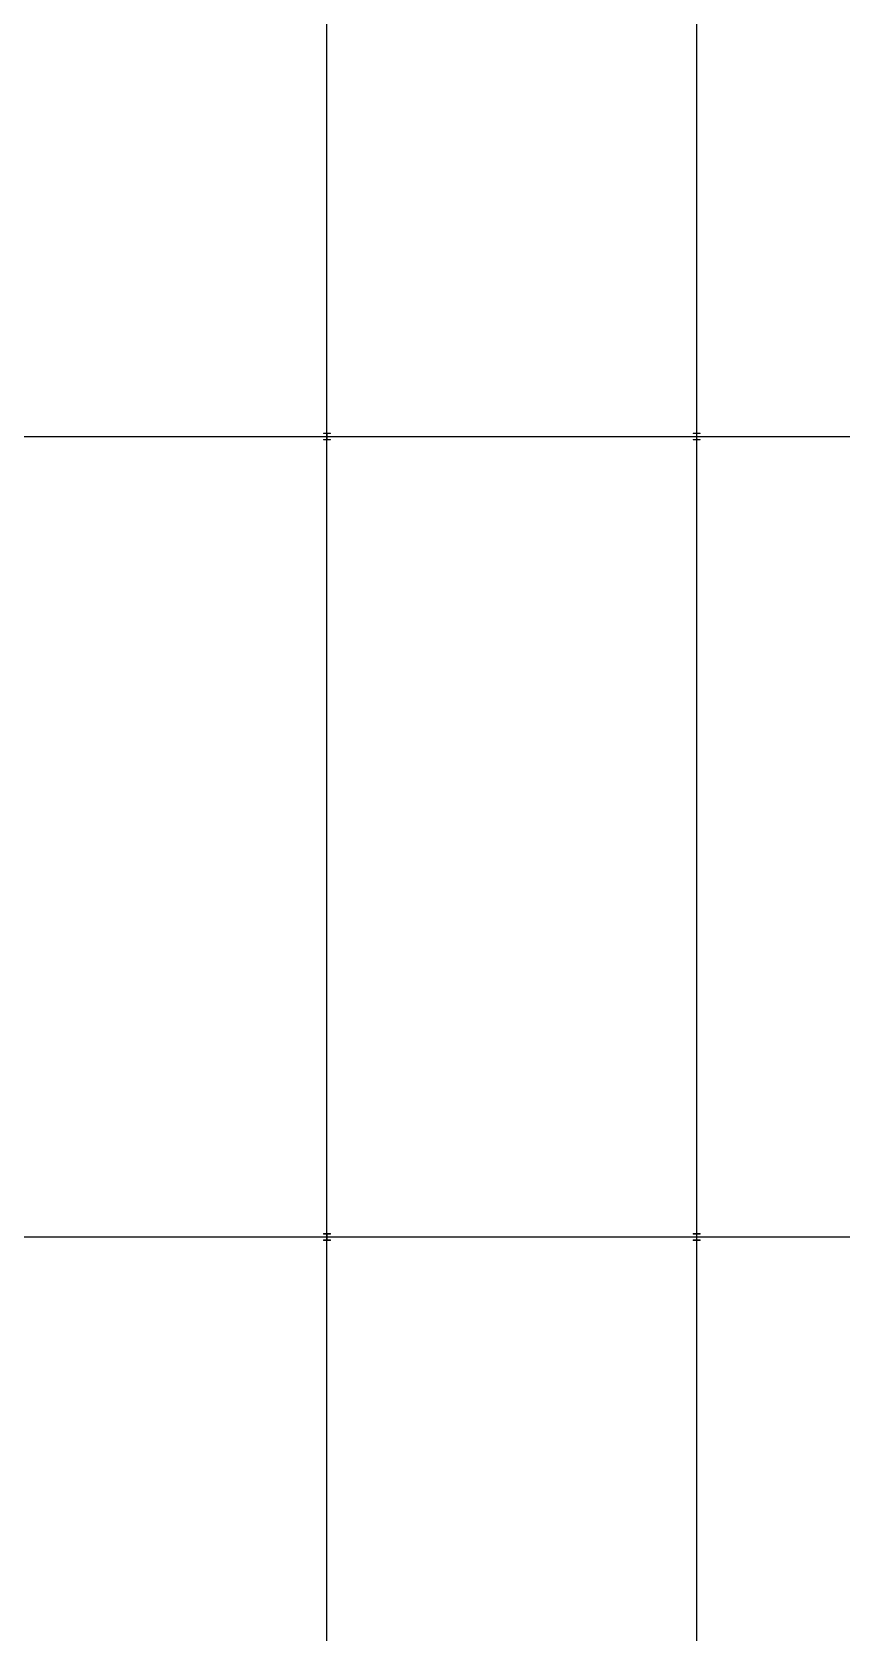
# Model space of a CAD drawing. Header units: millimetres. Extents: x -677815 to 476396, y -125373 to 39000.
# Drawn here: x 12113 to 36385, y -83873 to -35873 of the extents above; entities that cross this region are included whole.
import ezdxf

# ---------------------------------------------------------------- set-up
doc = ezdxf.new("R2010")
doc.units = ezdxf.units.MM
doc.linetypes.add('Xref building Toll$0$Grid Line', pattern=[22.225, 12.7, -3.175, 3.175, -3.175])
doc.layers.add('AM_BOR', color=4, linetype='Continuous', lineweight=25)
doc.layers.add('Xref building Toll$0$S-COLS', color=52, linetype='Continuous', lineweight=9)
doc.layers.add('Xref building Toll$0$S-GRID', color=8, linetype='Continuous')

# ---------------------------------------------------------------- blocks, each defined once
blk = doc.blocks.new('Xref building Toll$0$Toll Grids')
at = {"layer": 'Xref building Toll$0$S-GRID', "linetype": 'Xref building Toll$0$Grid Line'}
for p, q in [((20948, -125373.3), (20948, 36031.5)), ((32035, -125373.3), (32035, 36031.5)), ((-9195.8, -48000), (280997.7, -48000)), ((-9195.8, -72000), (280997.7, -72000))]:
    blk.add_line(p, q, dxfattribs=at)
blk = doc.blocks.new('Xref building Toll$0$UC-Universal Column-Column - C2_5-200UC60-1338439-MASTER GROUND FLOOR')
at = {"layer": 'Xref building Toll$0$S-COLS', "lineweight": 18}
for p, q in [((105, 102.5), (-105, 102.5)), ((-105, 102.5), (-105, 88.3)), ((-105, 88.3), (-16.05, 88.3)), ((-4.65, 76.9), (-4.65, -76.9)), ((4.65, -76.9), (4.65, 76.9)), ((16.05, 88.3), (105, 88.3)), ((105, 88.3), (105, 102.5)), ((-16.05, -88.3), (-105, -88.3)), ((-105, -88.3), (-105, -102.5)), ((-105, -102.5), (105, -102.5)), ((105, -88.3), (16.05, -88.3)), ((105, -102.5), (105, -88.3))]:
    blk.add_line(p, q, dxfattribs=at)
at = {"layer": 'Xref building Toll$0$S-COLS'}
for p, q in [((-105, 102.5), (-105, 102.5)), ((-105, 88.3), (-105, 88.3)), ((105, 102.5), (105, 102.5)), ((105, 88.3), (105, 88.3)), ((-105, -88.3), (-105, -88.3)), ((-105, -102.5), (-105, -102.5)), ((105, -88.3), (105, -88.3)), ((105, -102.5), (105, -102.5))]:
    blk.add_line(p, q, dxfattribs=at)
at = {"layer": 'Xref building Toll$0$S-COLS', "lineweight": 18}
for centre, start, end in [((-16.05, 76.9), 0, 90), ((16.05, 76.9), 90, 180), ((-16.05, -76.9), 270, 0), ((16.05, -76.9), 180, 270)]:
    blk.add_arc(centre, 11.4, start, end, dxfattribs=at)
blk = doc.blocks.new('Xref building Toll$0$UC-Universal Column-Column - C2_5-200UC60-1338438-MASTER GROUND FLOOR')
at = {"layer": 'Xref building Toll$0$S-COLS', "lineweight": 18}
for p, q in [((-105, 102.5), (105, 102.5)), ((-105, 88.3), (-105, 102.5)), ((-16.05, 88.3), (-105, 88.3)), ((-4.65, -76.9), (-4.65, 76.9)), ((4.65, 76.9), (4.65, -76.9)), ((105, 88.3), (16.05, 88.3)), ((105, 102.5), (105, 88.3)), ((-105, -88.3), (-16.05, -88.3)), ((-105, -102.5), (-105, -88.3)), ((105, -102.5), (-105, -102.5)), ((16.05, -88.3), (105, -88.3)), ((105, -88.3), (105, -102.5))]:
    blk.add_line(p, q, dxfattribs=at)
at = {"layer": 'Xref building Toll$0$S-COLS'}
for p, q in [((-105, 102.5), (-105, 102.5)), ((-105, 88.3), (-105, 88.3)), ((105, 102.5), (105, 102.5)), ((105, 88.3), (105, 88.3)), ((-105, -88.3), (-105, -88.3)), ((-105, -102.5), (-105, -102.5)), ((105, -88.3), (105, -88.3)), ((105, -102.5), (105, -102.5))]:
    blk.add_line(p, q, dxfattribs=at)
at = {"layer": 'Xref building Toll$0$S-COLS', "lineweight": 18}
for centre, start, end in [((-16.05, 76.9), 360, 90), ((16.05, 76.9), 90, 180), ((-16.05, -76.9), 270, 360), ((16.05, -76.9), 180, 270)]:
    blk.add_arc(centre, 11.4, start, end, dxfattribs=at)
blk = doc.blocks.new('Xref building Toll$0$building block 28092016')
at = {"layer": 'Xref building Toll$0$S-COLS', "rotation": 180}
for name, p in [('Xref building Toll$0$UC-Universal Column-Column - C2_5-200UC60-1338439-MASTER GROUND FLOOR', (743498, -719499)), ('Xref building Toll$0$UC-Universal Column-Column - C2_5-200UC60-1338439-MASTER GROUND FLOOR', (754585, -719499)), ('Xref building Toll$0$UC-Universal Column-Column - C2_5-200UC60-1338438-MASTER GROUND FLOOR', (743498, -743499)), ('Xref building Toll$0$UC-Universal Column-Column - C2_5-200UC60-1338438-MASTER GROUND FLOOR', (754585, -743499))]:
    blk.add_blockref(name, p, dxfattribs=at)
blk = doc.blocks.new('Xref building Toll')
for name, p in [('Xref building Toll$0$Toll Grids', (0, 0)), ('Xref building Toll$0$building block 28092016', (-722550, 671499))]:
    blk.add_blockref(name, p)

msp = doc.modelspace()

# ---------------------------------------------------------------- block references
at = {"layer": 'AM_BOR'}
msp.add_blockref('Xref building Toll', (0, 0), dxfattribs=at)

doc.saveas('drawing.dxf')
